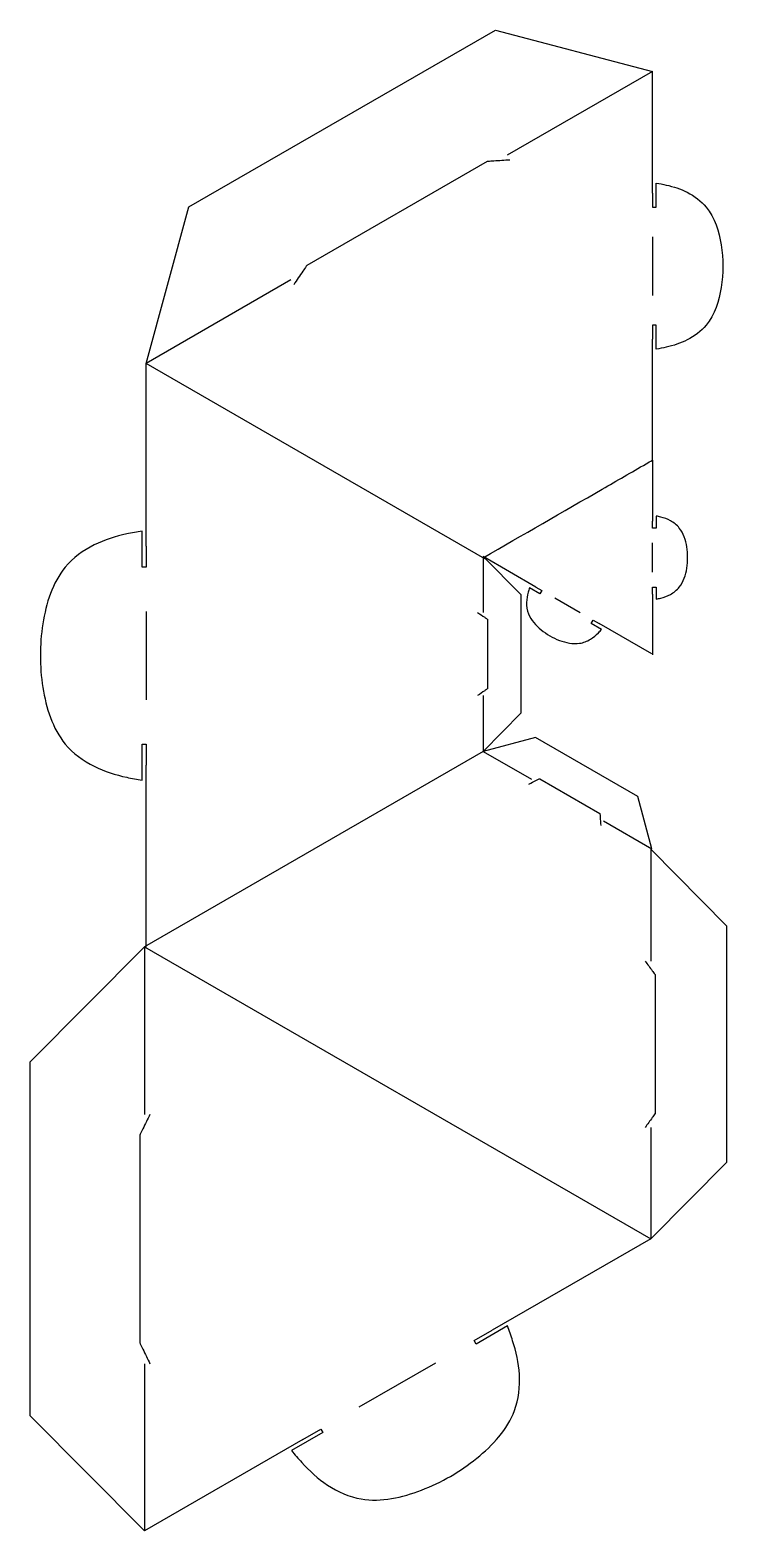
# Model space of a CAD drawing. Extents: x 2 to 92, y 100 to 295.
import ezdxf

# ---------------------------------------------------------------- set-up
doc = ezdxf.new("R2010")
doc.units = 0
doc.layers.get('0').update_dxf_attribs({"linetype": 'CONTINUOUS'})

msp = doc.modelspace()

# ---------------------------------------------------------------- linework, layer by layer
at = {"color": 5}
for p, q in [((22.327393, 272.488413), (62.144856, 295.477036)), ((62.144856, 295.477036), (82.533755, 290.100703)), ((82.534133, 274.271079), (82.533851, 290.100703)), ((61.070501, 278.392189), (37.651636, 264.871303)), ((83.038744, 272.453581), (83.038744, 275.589831)), ((82.534125, 274.271086), (82.533561, 272.458133)), ((16.788985, 252.142942), (22.327393, 272.488413)), ((82.533561, 272.458133), (83.038744, 272.453581)), ((83.038744, 257.131449), (82.532976, 257.13144)), ((82.532976, 257.13144), (82.533541, 255.318487)), ((83.038744, 253.999764), (83.038744, 257.131449)), ((82.533837, 239.488857), (82.533555, 255.318481)), ((16.788421, 228.399209), (16.788985, 252.142942)), ((82.533752, 239.581494), (82.533563, 231.666682)), ((83.038953, 232.32604), (83.038953, 230.760204)), ((16.28466, 225.679871), (16.28466, 230.377268)), ((82.533323, 230.760204), (82.533606, 231.666679)), ((83.038953, 230.760204), (82.533323, 230.760204)), ((16.788432, 228.39922), (16.789279, 225.679871)), ((65.50229, 222.064652), (60.55198, 227.054513)), ((67.406314, 223.096942), (60.55198, 227.054513)), ((16.789279, 225.679871), (16.28466, 225.679871)), ((67.938819, 222.206319), (66.58275, 222.989243)), ((67.406314, 223.096947), (68.191487, 222.643955)), ((68.191487, 222.643955), (67.938819, 222.206319)), ((82.533896, 222.190379), (82.533614, 223.096857)), ((82.533614, 223.096857), (83.038953, 223.096857)), ((83.038953, 223.096857), (83.038953, 221.531006)), ((65.50229, 206.73845), (65.50229, 222.064652)), ((82.533899, 222.190385), (82.533713, 214.275573)), ((61.143698, 218.906944), (61.143698, 209.892752)), ((74.57547, 218.374647), (74.828284, 218.812535)), ((74.828284, 218.812535), (75.613175, 218.359052)), ((75.931525, 217.591726), (74.57547, 218.374647)), ((82.467532, 214.401514), (75.613198, 218.359085)), ((60.55198, 201.748589), (65.50229, 206.73845)), ((67.348481, 203.540754), (60.55198, 201.748589)), ((80.621361, 195.877653), (67.348481, 203.540754)), ((16.28466, 197.993114), (16.28466, 202.6905)), ((16.28466, 202.6905), (16.790154, 202.6905)), ((16.790154, 202.6905), (16.789307, 199.971151)), ((16.788864, 176.227417), (16.789428, 199.971151)), ((67.903841, 198.187249), (75.710361, 193.680152)), ((82.467552, 189.095627), (80.621361, 195.877653)), ((92.213876, 179.040447), (82.313258, 189.020166)), ((92.213876, 148.38804), (92.213876, 179.040447)), ((1.727829, 161.391257), (16.57832, 176.360394)), ((82.905016, 172.725031), (82.905016, 154.696647)), ((1.727829, 115.414011), (1.727829, 161.391257)), ((15.986562, 151.918415), (15.986562, 124.876638)), ((82.313258, 138.408321), (92.213876, 148.38804)), ((82.313255, 138.408321), (61.750296, 126.536942)), ((63.715711, 127.088817), (59.647653, 124.740124)), ((59.394906, 125.177896), (61.750355, 126.536838)), ((59.647653, 124.740124), (59.394906, 125.177896)), ((16.57832, 100.444874), (1.727829, 115.414011)), ((39.738275, 113.245438), (35.670211, 110.89674)), ((37.131363, 112.322044), (39.485965, 113.682454)), ((39.485965, 113.682454), (39.738275, 113.245438)), ((37.131379, 112.322041), (16.56842, 100.450663))]:
    msp.add_line(p, q, dxfattribs=at)
at = {"color": 1}
for p, q in [((82.533755, 290.100703), (63.655507, 279.200688)), ((82.533357, 268.6123), (82.533075, 260.977201)), ((35.610004, 263.008611), (16.788985, 252.142942)), ((60.762645, 226.754748), (16.788985, 252.142942)), ((82.533513, 225.019773), (82.533323, 228.837322)), ((60.55198, 227.054513), (60.551794, 219.79357)), ((69.856833, 221.682582), (73.163021, 219.773973)), ((16.789583, 219.911288), (16.790148, 208.458978)), ((60.551791, 208.998533), (60.55198, 201.748589)), ((60.55198, 201.748589), (16.57832, 176.360394)), ((60.55198, 201.748589), (66.840046, 198.117955)), ((76.188821, 192.720438), (82.467552, 189.095627)), ((82.313258, 189.020166), (82.312976, 174.475062)), ((16.57832, 176.360394), (82.313255, 138.408321)), ((16.57832, 176.360394), (16.578885, 154.561344)), ((82.31288, 152.884995), (82.313162, 138.408321)), ((16.578885, 122.177188), (16.57832, 100.444874)), ((44.481552, 116.567008), (54.399259, 122.293649))]:
    msp.add_line(p, q, dxfattribs=at)
at = {"color": 5}
for points, knots in [([(64.013972, 278.579807), (63.323528, 278.535798), (62.37871, 278.475575), (61.397554, 278.413036), (61.10684, 278.394506), (61.070501, 278.392189)], [0, 0, 0, 0, 2.075535, 2.840205, 2.949444, 2.949444, 2.949444, 2.949444]), ([(83.038744, 275.589831), (83.470457, 275.511416), (84.850946, 275.260666), (87.200327, 274.511435), (90.317042, 272.164674), (91.758301, 267.453484), (91.758578, 262.142764), (90.31647, 257.431648), (87.200224, 255.083687), (84.851067, 254.331476), (83.470458, 254.078781), (83.038744, 253.999764)], [0, 0, 0, 0, 1.316453, 4.209628, 7.336872, 12.608493, 18.126475, 23.398041, 26.526385, 29.42062, 30.737395, 30.737395, 30.737395, 30.737395]), ([(37.651636, 264.871303), (37.630857, 264.840642), (37.464618, 264.59535), (36.903563, 263.767492), (36.363288, 262.970295), (35.968472, 262.387728)], [0, 0, 0, 0, 0.111118, 0.888948, 3.000198, 3.000198, 3.000198, 3.000198]), ([(83.038953, 221.531006), (83.233034, 221.570227), (83.86236, 221.697406), (84.95227, 222.088118), (86.418879, 223.274033), (87.149002, 225.593514), (87.14914, 228.260202), (86.418593, 230.579672), (84.952186, 231.76615), (83.862419, 232.158349), (83.233034, 232.286517), (83.038953, 232.32604)], [0, 0, 0, 0, 0.594052, 1.926273, 3.43888, 6.074691, 8.833682, 11.469464, 12.98264, 14.315437, 14.909668, 14.909668, 14.909668, 14.909668]), ([(16.28466, 230.377268), (15.615284, 230.25964), (13.483456, 229.885021), (9.875827, 228.776044), (5.108837, 225.270324), (2.955349, 218.167554), (2.954933, 210.212815), (5.109696, 203.110179), (9.875951, 199.602617), (13.483274, 198.489168), (15.615282, 198.111644), (16.28466, 197.993114)], [0, 0, 0, 0, 2.039066, 6.49402, 11.236554, 19.143752, 27.420481, 35.327594, 40.071765, 44.528269, 46.567801, 46.567801, 46.567801, 46.567801]), ([(66.58275, 222.989243), (66.519676, 222.801554), (66.315154, 222.192952), (66.108567, 221.053705), (66.402296, 219.190628), (68.045961, 217.398581), (70.355311, 216.065117), (72.729305, 215.538056), (74.490028, 216.214762), (75.374567, 216.962429), (75.800256, 217.443408), (75.931525, 217.591726)], [0, 0, 0, 0, 0.594052, 1.926272, 3.43888, 6.07469, 8.83368, 11.469462, 12.982639, 14.315436, 14.909667, 14.909667, 14.909667, 14.909667]), ([(59.834444, 219.79357), (60.141553, 219.585596), (60.561808, 219.301), (60.998226, 219.005458), (61.127535, 218.91789), (61.143698, 218.906944)], [0, 0, 0, 0, 1.11271, 1.522655, 1.581219, 1.581219, 1.581219, 1.581219]), ([(61.143698, 209.892752), (61.127535, 209.881712), (60.998226, 209.793394), (60.561808, 209.495321), (60.141553, 209.208288), (59.834444, 208.998533)], [0, 0, 0, 0, 0.058722, 0.469774, 1.585488, 1.585488, 1.585488, 1.585488]), ([(66.481373, 197.496714), (66.815038, 197.658691), (67.271633, 197.880344), (67.745789, 198.110523), (67.886279, 198.178724), (67.903841, 198.187249)], [0, 0, 0, 0, 1.11271, 1.522655, 1.581219, 1.581219, 1.581219, 1.581219]), ([(75.710361, 193.680152), (75.71184, 193.660634), (75.723671, 193.50449), (75.7636, 192.977505), (75.80205, 192.470038), (75.830148, 192.099197)], [0, 0, 0, 0, 0.058722, 0.469774, 1.585487, 1.585487, 1.585487, 1.585487]), ([(81.595762, 174.475059), (81.902871, 174.064559), (82.323125, 173.502821), (82.759543, 172.919478), (82.888852, 172.746636), (82.905016, 172.725031)], [0, 0, 0, 0, 1.537999, 2.10463, 2.185577, 2.185577, 2.185577, 2.185577]), ([(17.295817, 154.561344), (16.988708, 153.941397), (16.568453, 153.09305), (16.132035, 152.212073), (16.002726, 151.951043), (15.986562, 151.918415)], [0, 0, 0, 0, 2.075535, 2.840206, 2.949444, 2.949444, 2.949444, 2.949444]), ([(82.905016, 154.696647), (82.888852, 154.674281), (82.759543, 154.495352), (82.323125, 153.891468), (81.902871, 153.30995), (81.595762, 152.884995)], [0, 0, 0, 0, 0.082786, 0.662289, 2.235225, 2.235225, 2.235225, 2.235225]), ([(35.670211, 110.89674), (36.106766, 110.375857), (37.49711, 108.716949), (40.261326, 106.147139), (45.680864, 103.771665), (52.908787, 105.458076), (59.798001, 109.435085), (64.871685, 114.852482), (65.526194, 120.733961), (64.686809, 124.414719), (63.94775, 126.449854), (63.715711, 127.088817)], [0, 0, 0, 0, 2.039066, 6.494019, 11.236554, 19.143752, 27.420481, 35.327594, 40.071766, 44.528269, 46.567801, 46.567801, 46.567801, 46.567801]), ([(15.986562, 124.876638), (16.002726, 124.843311), (16.132035, 124.576699), (16.568453, 123.676882), (16.988708, 122.810392), (17.295817, 122.177188)], [0, 0, 0, 0, 0.111118, 0.888947, 3.000196, 3.000196, 3.000196, 3.000196])]:
    msp.add_open_spline(points, degree=3, knots=knots, dxfattribs=at)
at = {"color": 1}
msp.add_open_spline([(60.567415, 226.89922), (65.720013, 229.874074), (72.770936, 233.944928), (80.093048, 238.172352), (82.262563, 239.424922), (82.533752, 239.581494)], degree=3, knots=[0, 0, 0, 0, 17.849123, 24.425116, 25.364543, 25.364543, 25.364543, 25.364543], dxfattribs=at)

doc.saveas('drawing.dxf')
